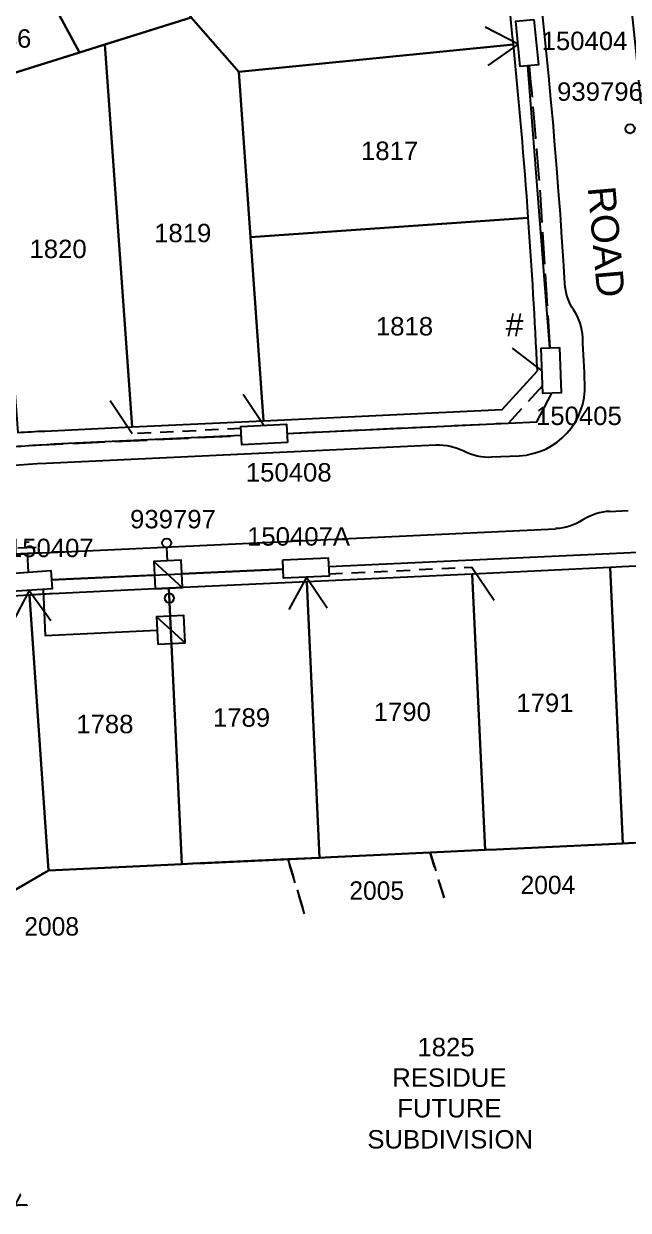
# Model space of a CAD drawing. Header units: metres. Extents: x 291634 to 291921, y 6234094 to 6234383.
# Drawn here: x 291746.3 to 291811.9, y 6234094.8 to 6234223.7 of the extents above; entities that cross this region are included whole.
import ezdxf
from ezdxf.enums import TextEntityAlignment as Align

# ---------------------------------------------------------------- set-up
doc = ezdxf.new("R2010")
doc.units = ezdxf.units.M
doc.header["$LTSCALE"] = 0.7
for name, pattern in [('Cable Exist OH', [1, 1, 0]), ('Dash', [5, 3, -2]), ('IE Trench LV', [6.5, 5, -1.5])]:
    doc.linetypes.add(name, pattern=pattern)
doc.layers.get('0').update_dxf_attribs({"color": 6})
for name, color, linetype in [('_User Miscellaneous1', 3, 'Continuous'), ('_User Miscellaneous11', 7, 'Continuous'), ('_User Miscellaneous4', 7, 'Continuous'), ('_User Miscellaneous7', 150, 'Continuous'), ('_User Miscellaneous8', 7, 'Continuous'), ('_User Miscellaneous9', 8, 'Continuous'), ('Cadastre Developer_SP_NEW', 4, 'Continuous'), ('Cadastre Roads_SP_NEW', 8, 'Continuous'), ('Equip_LV_NEW', 5, 'Continuous'), ('Mains_LV_NEW_R6', 2, 'Continuous'), ('Mains_LV_NEW_R94', 2, 'Continuous'), ('Mains_LV_NEW_T84', 2, 'Continuous'), ('Services_SP_NEW_UG', 2, 'Continuous'), ('SupportsUG_SP_LV_NEW', 2, 'Continuous'), ('SupportsUG_SP_LV_SL_NEW', 2, 'Continuous'), ('Trench_SP_NEW', 2, 'Continuous')]:
    doc.layers.add(name, color=color, linetype=linetype)
doc.layers.add('_User Miscellaneous5', color=7, linetype='Continuous', lineweight=35)
doc.layers.add('Cadastre Developer_SP_EXT', color=4, linetype='Continuous', lineweight=5)
doc.layers.add('_User Notes', color=7, linetype='Continuous', plot=False)
doc.styles.add('ARIAL', font='arial.ttf', dxfattribs={"height": 2})
doc.styles.add('Dot', font='dotfont.shx', dxfattribs={"height": 2})
doc.styles.add('POLE_LABEL', font='arial.ttf')
doc.styles.add('SL_LABEL', font='arial.ttf')
doc.styles.get("Standard").update_dxf_attribs({"font": 'arial.ttf'})
doc.styles.add('style1', font='iso3098b.shx')
doc.linetypes.add('Cable 1', pattern='A,10,-0.1,["//",style1,S=2.5,R=0,X=0.35,Y=-1.25],-5', length=15.1)
doc.linetypes.add('Cable New UG', pattern='A,8,-1,["x",style1,S=3.5,R=0,X=0.35,Y=-1],-3.5', length=12.5)
doc.linetypes.add('Cable Z', pattern='A,8,-1,["Z",Standard,S=2.5,R=0,X=0.35,Y=-1.25],-3.5', length=12.5)
doc.linetypes.add('IE Trench HV', pattern='A,8,-2,["/",style1,S=2.5,R=0,X=0.1,Y=-1],-4.5', length=14.5)

# ---------------------------------------------------------------- blocks, each defined once
blk = doc.blocks.new('*U57')
at = {"layer": '_User Miscellaneous7', "lineweight": -3}
for points in [[(0, -3.03), (0, -1.58)], [(-1.49, -3.03), (1.5, -6.01)]]:
    blk.add_lwpolyline(points, dxfattribs=at)
blk.add_lwpolyline([(-1.49, -6), (1.49, -6), (1.49, -3.03), (-1.49, -3.03)], close=True, dxfattribs=at)
blk.add_circle((0, -1.08), 0.5, dxfattribs=at)
at = {"layer": '_User Miscellaneous8', "color": 2, "lineweight": -3}
blk.add_lwpolyline([(-1.49, 0), (1.49, 0), (1.49, 2.97), (-1.49, 2.97)], close=True, dxfattribs=at)
at = {"layer": '_User Miscellaneous9', "color": 2, "lineweight": -3}
blk.add_lwpolyline([(-1.49, 2.97), (1.5, -0.01)], dxfattribs=at)
at = {"style": 'POLE_LABEL', "flags": 9}
blk.add_attdef('STRUCTURE_PLANT_NUMBER', text='', height=0.2, dxfattribs=at).set_placement((1.64, 1.73), align=Align.MIDDLE_LEFT)
for tag, flags, p in [('STREET_CODE', 9, (1.64, 1.49)), ('COLUMN_TYPE', 9, (1.64, 1.29)), ('OWNED_BY', 9, (1.64, 1.09)), ('OPERATED_BY', 9, (1.64, 0.89)), ('STATE', 9, (1.64, 0.49)), ('MAINTAINED_BY', 9, (1.64, 0.69)), ('USAGE', 9, (1.64, 0.29)), ('LEGEND', 9, (1.64, 0.09)), ('SUBURB', 9, (1.64, -0.31)), ('STREETNAME', 9, (1.64, -0.51)), ('Z', 1, (1.64, -1.31)), ('PARENT', 9, (1.64, -0.11)), ('LOCATION', 9, (1.64, -0.71)), ('NOTES', 9, (1.64, -0.91)), ('LABEL_ALIGNMENT', 9, (1.64, -1.11))]:
    blk.add_attdef(tag, text='', height=0.2, dxfattribs=dict(flags=flags)).set_placement(p, align=Align.MIDDLE_LEFT)
at = {"layer": '_User Miscellaneous5', "style": 'ARIAL', "flags": 8}
blk.add_attdef('ASSET_NUM', text='', height=2, dxfattribs=at).set_placement((2, 3.49), align=Align.MIDDLE_LEFT)
blk = doc.blocks.new('*U56')
at = {"layer": '_User Miscellaneous8', "color": 2}
blk.add_line((0, 0), (0, 1.45), dxfattribs=at)
blk.add_circle((0, 1.95), 0.5, dxfattribs=at)
for tag, p, flags in [('Z', (0, 0), 1), ('OPERATED_BY', (0, -9.61), 9)]:
    blk.add_attdef(tag, p, '', height=0.2, dxfattribs=dict(flags=flags))
at = {"style": 'SL_LABEL', "flags": 9}
blk.add_attdef('STREET_CODE', text='', height=0.2, dxfattribs=at).set_placement((0, -0.2), align=Align.MIDDLE_LEFT)
at = {"flags": 9}
for tag, p in [('CONSTRUCTED_VOLTAGE', (0, -0.4)), ('CONTROL_TYPE', (0, -0.6)), ('LANTERN_PURPOSE', (0, -0.8)), ('LANTERN_TYPE', (0, -1)), ('NO_PHASES', (0, -1.2)), ('OPERATING_VOLTAGE', (0, -1.4)), ('ORIENTATION', (0, -1.6)), ('OWNED_BY', (0, -1.8)), ('STATE', (0, -2)), ('CEXIST', (0, -2.4)), ('CNEW', (0, -2.6)), ('USAGE', (0, -2.2)), ('CNUMBER', (0, -2.8)), ('CREMOVE', (0, -3)), ('CREPLACE', (0, -3.2)), ('LKINGHEIGHT', (0, -3.4)), ('LBRACKET', (0, -3.6)), ('LBRACKETVOCAB', (0, -3.8)), ('LCATEGORY', (0, -4)), ('LCHARGE1', (0, -4.2)), ('LCHARGE1PERCENT', (0, -4.4)), ('LCHARGE2', (0, -4.6)), ('LCHARGE2PERCENT', (0, -4.8)), ('LCHARGE3', (0, -5)), ('LCHARGE3PERCENT', (0, -5.2)), ('LEXIST', (0, -5.4)), ('LLAMP', (0, -5.6)), ('LLAMPVOCAB', (0, -5.8)), ('LMAST', (0, -6)), ('LMASTVOCAB', (0, -6.2)), ('LNEW', (0, -6.4)), ('LANTNUMBER', (0, -6.6)), ('LOUTREACH', (0, -7)), ('LOUTREACHVOCAB', (0, -7.2)), ('LRATECODE', (0, -7.4)), ('LREMOVE', (0, -7.6)), ('LREPLACE', (0, -7.8)), ('SUBURB', (0, -8.6)), ('STREETNAME', (0, -8.8)), ('LTYPE', (0, -8)), ('LTYPEVOCAB', (0, -8.2)), ('LEGEND', (0, -8.4)), ('LOCATION', (0, -9)), ('NOTES', (0, -9.2)), ('MAINTAINED_BY', (0, -9.86))]:
    blk.add_attdef(tag, text='', height=0.2, dxfattribs=at).set_placement(p, align=Align.MIDDLE_LEFT)
at = {"layer": '_User Notes', "style": 'SL_LABEL', "flags": 8}
blk.add_attdef('ASSET_NUM', text='', height=2.5, dxfattribs=at).set_placement((2, 2), align=Align.MIDDLE_LEFT)
at = {"layer": '_User Notes', "flags": 8}
blk.add_attdef('LNUMBER', text='', height=2.5, dxfattribs=at).set_placement((1.2, -2.8), align=Align.MIDDLE_LEFT)
blk = doc.blocks.new('*U68')
at = {"lineweight": -3}
blk.add_lwpolyline([(-2.54, 2.42), (2.4, 2.56), (2.46, 0.58), (-2.49, 0.44)], close=True, dxfattribs=at)
for tag, flags, p in [('STREET_CODE', 9, (1.5, 3.5)), ('OWNED_BY', 9, (1.5, 3.3)), ('OPERATED_BY', 9, (1.5, 3.1)), ('STATE', 9, (1.5, 2.7)), ('SUPPORT_TYPE', 9, (1.5, 2.5)), ('MAINTAINED_BY', 9, (1.5, 2.9)), ('SUBURB', 9, (1.5, 1.7)), ('STREETNAME', 9, (1.5, 1.5)), ('USAGE', 9, (1.5, 2.3)), ('LEGEND', 9, (1.5, 2.1)), ('PARENT', 9, (1.5, 1.9)), ('LOCATION', 9, (1.5, 1.3)), ('Z', 1, (1.5, 0.9)), ('NOTES', 9, (1.5, 1.1))]:
    blk.add_attdef(tag, text='', height=0.2, dxfattribs=dict(flags=flags)).set_placement(p, align=Align.MIDDLE_LEFT)
at = {"layer": '_User Miscellaneous4', "style": 'ARIAL', "flags": 8}
blk.add_attdef('ASSET_NUM', text='', height=2, dxfattribs=at).set_placement((2, 5.5), align=Align.MIDDLE_LEFT)
blk = doc.blocks.new('*U69')
at = {"lineweight": -3}
blk.add_lwpolyline([(-2.48, 2.49), (2.47, 2.49), (2.47, 0.51), (-2.48, 0.51)], close=True, dxfattribs=at)
for tag, flags, p in [('STREET_CODE', 9, (1.5, 3.5)), ('OWNED_BY', 9, (1.5, 3.3)), ('OPERATED_BY', 9, (1.5, 3.1)), ('STATE', 9, (1.5, 2.7)), ('SUPPORT_TYPE', 9, (1.5, 2.5)), ('MAINTAINED_BY', 9, (1.5, 2.9)), ('SUBURB', 9, (1.5, 1.7)), ('STREETNAME', 9, (1.5, 1.5)), ('USAGE', 9, (1.5, 2.3)), ('LEGEND', 9, (1.5, 2.1)), ('PARENT', 9, (1.5, 1.9)), ('LOCATION', 9, (1.5, 1.3)), ('Z', 1, (1.5, 0.9)), ('NOTES', 9, (1.5, 1.1))]:
    blk.add_attdef(tag, text='', height=0.2, dxfattribs=dict(flags=flags)).set_placement(p, align=Align.MIDDLE_LEFT)
at = {"layer": '_User Miscellaneous4', "style": 'ARIAL', "flags": 8}
blk.add_attdef('ASSET_NUM', text='', height=2, dxfattribs=at).set_placement((2, 5.5), align=Align.MIDDLE_LEFT)
blk = doc.blocks.new('*U54')
at = {"lineweight": -3}
blk.add_lwpolyline([(-2.48, 2.49), (2.47, 2.49), (2.47, 0.51), (-2.48, 0.51)], close=True, dxfattribs=at)
for tag, flags, p in [('STREET_CODE', 9, (1.5, 3.5)), ('OWNED_BY', 9, (1.5, 3.3)), ('OPERATED_BY', 9, (1.5, 3.1)), ('STATE', 9, (1.5, 2.7)), ('SUPPORT_TYPE', 9, (1.5, 2.5)), ('MAINTAINED_BY', 9, (1.5, 2.9)), ('SUBURB', 9, (1.5, 1.7)), ('STREETNAME', 9, (1.5, 1.5)), ('USAGE', 9, (1.5, 2.3)), ('LEGEND', 9, (1.5, 2.1)), ('PARENT', 9, (1.5, 1.9)), ('LOCATION', 9, (1.5, 1.3)), ('Z', 1, (1.5, 0.9)), ('NOTES', 9, (1.5, 1.1))]:
    blk.add_attdef(tag, text='', height=0.2, dxfattribs=dict(flags=flags)).set_placement(p, align=Align.MIDDLE_LEFT)
at = {"layer": '_User Miscellaneous4', "style": 'ARIAL', "flags": 8}
blk.add_attdef('ASSET_NUM', text='', height=2, dxfattribs=at).set_placement((2, 5.5), align=Align.MIDDLE_LEFT)
blk = doc.blocks.new('A$C1B2C29DD')
at = {"layer": 'Services_SP_NEW_UG', "color": 2, "flags": 128}
for points in [[(0, 0), (-2.1, 3.44)], [(0, 0), (2.1, 3.44)]]:
    blk.add_lwpolyline(points, dxfattribs=at)
blk = doc.blocks.new('*U60')
at = {"layer": 'Services_SP_NEW_UG', "color": 2, "flags": 128}
blk.add_lwpolyline([(-18, -0.75), (-20.25, 2.93)], dxfattribs=at)
at = {"layer": 'Services_SP_NEW_UG', "color": 2, "linetype": 'Dash', "ltscale": 0.7, "flags": 128}
blk.add_lwpolyline([(-2.47, -0.75), (-18, -0.75)], dxfattribs=at)
blk = doc.blocks.new('*U121')
at = {"lineweight": -3}
blk.add_lwpolyline([(-2.52, -2.45), (-2.46, 2.5), (-0.48, 2.48), (-0.54, -2.47)], close=True, dxfattribs=at)
for tag, flags, p in [('STREET_CODE', 9, (1.5, 3.5)), ('OWNED_BY', 9, (1.5, 3.3)), ('OPERATED_BY', 9, (1.5, 3.1)), ('STATE', 9, (1.5, 2.7)), ('SUPPORT_TYPE', 9, (1.5, 2.5)), ('MAINTAINED_BY', 9, (1.5, 2.9)), ('SUBURB', 9, (1.5, 1.7)), ('STREETNAME', 9, (1.5, 1.5)), ('USAGE', 9, (1.5, 2.3)), ('LEGEND', 9, (1.5, 2.1)), ('PARENT', 9, (1.5, 1.9)), ('LOCATION', 9, (1.5, 1.3)), ('Z', 1, (1.5, 0.9)), ('NOTES', 9, (1.5, 1.1))]:
    blk.add_attdef(tag, text='', height=0.2, dxfattribs=dict(flags=flags)).set_placement(p, align=Align.MIDDLE_LEFT)
at = {"layer": '_User Miscellaneous4', "style": 'ARIAL', "flags": 8}
blk.add_attdef('ASSET_NUM', text='', height=2, dxfattribs=at).set_placement((2, 5.5), align=Align.MIDDLE_LEFT)
blk = doc.blocks.new('Earth')
for p, q in [((0, -2.04), (0, 0)), ((-1.5, -2.04), (1.5, -2.04)), ((-1, -2.64), (1, -2.64)), ((-0.25, -3.24), (0.25, -3.24))]:
    blk.add_line(p, q)
blk = doc.blocks.new('*U122')
at = {"lineweight": -3}
blk.add_lwpolyline([(-2.42, 2.54), (2.53, 2.44), (2.49, 0.46), (-2.46, 0.56)], close=True, dxfattribs=at)
for tag, flags, p in [('STREET_CODE', 9, (1.5, 3.5)), ('OWNED_BY', 9, (1.5, 3.3)), ('OPERATED_BY', 9, (1.5, 3.1)), ('STATE', 9, (1.5, 2.7)), ('SUPPORT_TYPE', 9, (1.5, 2.5)), ('MAINTAINED_BY', 9, (1.5, 2.9)), ('SUBURB', 9, (1.5, 1.7)), ('STREETNAME', 9, (1.5, 1.5)), ('USAGE', 9, (1.5, 2.3)), ('LEGEND', 9, (1.5, 2.1)), ('PARENT', 9, (1.5, 1.9)), ('LOCATION', 9, (1.5, 1.3)), ('Z', 1, (1.5, 0.9)), ('NOTES', 9, (1.5, 1.1))]:
    blk.add_attdef(tag, text='', height=0.2, dxfattribs=dict(flags=flags)).set_placement(p, align=Align.MIDDLE_LEFT)
at = {"layer": '_User Miscellaneous4', "style": 'ARIAL', "flags": 8}
blk.add_attdef('ASSET_NUM', text='', height=2, dxfattribs=at).set_placement((2, 5.5), align=Align.MIDDLE_LEFT)
blk = doc.blocks.new('*U123')
at = {"layer": 'Services_SP_NEW_UG', "color": 2, "flags": 128}
blk.add_lwpolyline([(-14.33, -0.31), (-16.46, 3.44)], dxfattribs=at)
at = {"layer": 'Services_SP_NEW_UG', "color": 2, "linetype": 'Dash', "ltscale": 0.7, "flags": 128}
blk.add_lwpolyline([(-2.49, -0.67), (-14.33, -0.31)], dxfattribs=at)

msp = doc.modelspace()

# ---------------------------------------------------------------- linework, layer by layer
at = {"layer": 'Cadastre Developer_SP_NEW', "color": 8}
for p, q in [((291811.37, 6234134.67), (291797.61, 6234134.02)), ((291812.59, 6234134.73), (291811.37, 6234134.67)), ((291778.41, 6234133.12), (291774.94, 6234132.96)), ((291779.62, 6234133.18), (291778.41, 6234133.12)), ((291790.41, 6234133.69), (291779.62, 6234133.18)), ((291796.39, 6234133.97), (291790.41, 6234133.69)), ((291797.61, 6234134.02), (291796.39, 6234133.97))]:
    msp.add_line(p, q, dxfattribs=at)
at = {"layer": 'Cadastre Developer_SP_NEW', "color": 8, "linetype": 'Dash'}
for p, q in [((291791.94, 6234128.75), (291790.41, 6234133.69)), ((291790.41, 6234133.69), (291791.94, 6234128.75)), ((291776.77, 6234127.03), (291774.94, 6234132.96)), ((291774.94, 6234132.96), (291776.77, 6234127.03))]:
    msp.add_line(p, q, dxfattribs=at)
at = {"layer": 'Cadastre Developer_SP_NEW', "color": 4}
for p, q in [((291748.94, 6234131.74), (291742.51, 6234127.99)), ((291763.42, 6234132.42), (291748.94, 6234131.74)), ((291764.64, 6234132.48), (291763.42, 6234132.42)), ((291774.94, 6234132.96), (291764.64, 6234132.48))]:
    msp.add_line(p, q, dxfattribs=at)
at = {"layer": 'Cadastre Developer_SP_NEW', "color": 4, "flags": 128}
for points in [[(291797.3, 6234240.22), (291767.55, 6234236.36), (291760.15, 6234232.37), (291764.45, 6234224.39), (291769.61, 6234218.48), (291799.46, 6234221.47, 0.007169), (291797.3, 6234240.22)], [(291748.53, 6234179.47), (291755.8, 6234179.81), (291755.81, 6234179.81), (291758.02, 6234179.92), (291755.05, 6234221.44), (291752.3, 6234220.58), (291742.68, 6234217.57), (291745.63, 6234179.31, -0.005447), (291748.53, 6234179.47)], [(291799.46, 6234221.47), (291769.61, 6234218.48), (291770.89, 6234200.54), (291801.08, 6234202.64, 0.007178), (291799.46, 6234221.47)], [(291802.07, 6234185.99, 0.006333), (291801.08, 6234202.64), (291770.89, 6234200.54), (291772.31, 6234180.59), (291798.24, 6234181.81), (291802.07, 6234185.99)], [(291746.9, 6234161.65, 0.044276), (291726.71, 6234158.46), (291724.19, 6234153.65), (291729.57, 6234138.52, 0.042361), (291736.07, 6234124.23), (291748.94, 6234131.74), (291746.9, 6234161.65)], [(291749.36, 6234161.79, 0.005326), (291746.9, 6234161.65), (291748.94, 6234131.74), (291763.42, 6234132.42), (291762.02, 6234162.39), (291749.36, 6234161.79)]]:
    msp.add_lwpolyline(points, format="xyb", close=True, dxfattribs=at)
for points in [[(291749.88, 6234225.07), (291752.3, 6234220.58), (291764.45, 6234224.39), (291760.15, 6234232.37), (291757.77, 6234236.77)], [(291737.73, 6234221.26), (291740.15, 6234216.78), (291752.3, 6234220.58), (291749.88, 6234225.07)], [(291763.42, 6234132.42), (291764.64, 6234132.48), (291765.94, 6234132.54), (291778.41, 6234133.12), (291778.41, 6234133.12)], [(291748.94, 6234131.74), (291748.94, 6234131.74), (291763.42, 6234132.42), (291763.42, 6234132.42)]]:
    msp.add_lwpolyline(points, dxfattribs=at)
for points in [[(291758.02, 6234179.92), (291772.31, 6234180.59), (291770.89, 6234200.54), (291769.61, 6234218.48), (291764.45, 6234224.39), (291755.05, 6234221.44), (291758.02, 6234179.92)], [(291811.37, 6234134.67), (291812.59, 6234134.73), (291826.35, 6234135.37), (291824.95, 6234165.34), (291811.23, 6234164.7), (291809.96, 6234164.64), (291811.37, 6234134.67)], [(291778.41, 6234133.12), (291779.62, 6234133.18), (291790.41, 6234133.69), (291796.39, 6234133.97), (291794.98, 6234163.93), (291777, 6234163.09), (291778.41, 6234133.12)], [(291796.39, 6234133.97), (291797.61, 6234134.02), (291811.37, 6234134.67), (291809.96, 6234164.64), (291794.98, 6234163.93), (291796.39, 6234133.97)], [(291763.42, 6234132.42), (291764.64, 6234132.48), (291765.94, 6234132.54), (291778.41, 6234133.12), (291777, 6234163.09), (291762.02, 6234162.39), (291763.42, 6234132.42)]]:
    msp.add_lwpolyline(points, close=True, dxfattribs=at)
at = {"layer": 'Cadastre Developer_SP_NEW', "color": 8, "flags": 128}
for points in [[(291796.39, 6234133.97), (291797.61, 6234134.02), (291811.37, 6234134.67), (291811.37, 6234134.67)], [(291811.37, 6234134.67), (291812.59, 6234134.73), (291826.35, 6234135.37), (291826.35, 6234135.37)], [(291778.41, 6234133.12), (291779.62, 6234133.18), (291790.41, 6234133.69), (291796.39, 6234133.97), (291796.39, 6234133.97)]]:
    msp.add_lwpolyline(points, dxfattribs=at)
at = {"layer": 'Cadastre Roads_SP_NEW'}
for p, q in [((291809.95, 6234170.74), (291811.94, 6234170.84)), ((291749.15, 6234166.29), (291804.04, 6234168.86))]:
    msp.add_line(p, q, dxfattribs=at)
at = {"layer": 'Cadastre Roads_SP_NEW', "flags": 128}
for points in [[(291874.58, 6234180.28), (291869.58, 6234180.05, -0.131326), (291866.56, 6234180.71, 0.131326), (291863.53, 6234181.36), (291830.47, 6234179.81, 0.131326), (291827.52, 6234178.87, -0.131326), (291824.56, 6234177.93), (291821.57, 6234177.79, -0.415071), (291813.72, 6234184.96, 0.001866), (291813.49, 6234189.95, -0.130195), (291814.12, 6234192.96, 0.132466), (291814.75, 6234196.02, 0.032844), (291803.67, 6234283.44, 0.132466)], [(291691.68, 6234159.84, -0.023928), (291704.66, 6234166.06, -0.137354), (291707.87, 6234166.45, 0.125545), (291710.82, 6234166.75, -0.003899), (291712.7, 6234167.42, 0.125545), (291715.18, 6234169.06, -0.137354), (291717.92, 6234170.78, -0.06031), (291748.69, 6234175.98), (291791.04, 6234177.96, -0.131326), (291794.07, 6234177.3, 0.131326), (291797.1, 6234176.65), (291800.09, 6234176.79, 0.413329), (291807.23, 6234184.61, 0.00189), (291806.99, 6234189.62, 0.13248), (291806.03, 6234192.59, -0.130182), (291805.06, 6234195.5, 0.03033), (291795.37, 6234275.13, -0.130182)]]:
    msp.add_lwpolyline(points, format="xyb", dxfattribs=at)
at = {"layer": 'Cadastre Roads_SP_NEW'}
msp.add_arc((291810.23, 6234164.75), 6, 92.6861, 122.6125, dxfattribs=at)
at = {"layer": 'Cadastre Roads_SP_NEW', "extrusion": (0, 0, -1)}
for centre, radius, start, end in [((-291803.76, 6234174.86), 6, 237.3875, 267.3139), ((-291754.78, 6234046.27), 120.15, 80.2779, 87.3139)]:
    msp.add_arc(centre, radius, start, end, dxfattribs=at)
at = {"layer": 'Mains_LV_NEW_R6', "color": 2, "linetype": 'Cable Z', "flags": 128}
msp.add_lwpolyline([(291748.35, 6234162.26), (291748.59, 6234157.25), (291760.74, 6234157.82)], dxfattribs=at)
at = {"layer": 'Mains_LV_NEW_R94', "color": 2, "linetype": 'Cable 1', "flags": 128}
msp.add_lwpolyline([(291749.27, 6234163.29), (291774.46, 6234164.47)], dxfattribs=at)
at = {"layer": 'Mains_LV_NEW_T84', "color": 2, "linetype": 'Cable New UG', "flags": 128}
for points in [[(291803.41, 6234188.51), (291801.04, 6234219.14)], [(291774.86, 6234179.21), (291802.01, 6234180.48), (291803.65, 6234183.57)]]:
    msp.add_lwpolyline(points, dxfattribs=at)
msp.add_lwpolyline([(291769.91, 6234178.97), (291755.86, 6234178.32, 0.00928), (291743.26, 6234177.62, 0.035984), (291724.55, 6234174.61)], format="xyb", dxfattribs=at)
at = {"layer": 'Services_SP_NEW_UG', "color": 2, "flags": 128}
for points in [[(291802.58, 6234186.01), (291799.37, 6234188.46)], [(291772.35, 6234180.08), (291770.09, 6234183.42)]]:
    msp.add_lwpolyline(points, dxfattribs=at)
at = {"layer": 'Trench_SP_NEW', "linetype": 'IE Trench LV', "flags": 128}
for points in [[(291803.45, 6234188.51), (291802.4, 6234205.21, 0.005302), (291801.2, 6234219.15)], [(291724.55, 6234174.61, -0.045365), (291748.2, 6234177.96), (291769.91, 6234178.97)]]:
    msp.add_lwpolyline(points, format="xyb", dxfattribs=at)
msp.add_lwpolyline([(291774.86, 6234179.21), (291798.93, 6234180.34), (291802.63, 6234184.39)], dxfattribs=at)
at = {"layer": 'Trench_SP_NEW', "linetype": 'IE Trench HV', "flags": 128}
for points in [[(291822.41, 6234166.72), (291779.4, 6234164.7)], [(291774.46, 6234164.47), (291763.43, 6234163.95)]]:
    msp.add_lwpolyline(points, dxfattribs=at)
msp.add_lwpolyline([(291760.46, 6234163.82), (291749.29, 6234163.29, 0.000045), (291749.27, 6234163.29)], format="xyb", dxfattribs=at)

# ---------------------------------------------------------------- block references
at = {"layer": 'Equip_LV_NEW', "linetype": 'Cable Exist OH', "lineweight": 0, "rotation": 182.6860846715773}
msp.add_blockref('Earth', (291746.73, 6234164.14), dxfattribs=at)
at = {"layer": 'Services_SP_NEW_UG', "color": 2}
for p, rotation in [((291799.97, 6234221.5), 94.10454368052152), ((291776.98, 6234163.6), 182.6860846737819), ((291746.86, 6234162.16), 183.9067441594395)]:
    msp.add_blockref('A$C1B2C29DD', p, dxfattribs=dict(at, rotation=rotation))
at = {"layer": 'Services_SP_NEW_UG'}
for name, p, rotation in [('*U123', (291772.31, 6234180.59), 4.40727510745002), ('*U60', (291777, 6234163.09), 182.6860846644391)]:
    msp.add_blockref(name, p, dxfattribs=dict(at, rotation=rotation))
at = {"layer": 'SupportsUG_SP_LV_NEW'}
ref = msp.add_blockref('*U68', (291799.46, 6234221.47), dxfattribs=dict(at, rotation=274.1043486769079))
ref.add_attrib('ASSET_NUM_001', '150404', (291802.53, 6234220.85), dxfattribs={"layer": '_User Miscellaneous4', "height": 2, "style": 'ARIAL'})
ref = msp.add_blockref('*U121', (291802.07, 6234185.99), dxfattribs=dict(at, rotation=182.6860846633245))
ref.add_attrib('ASSET_NUM_001', '150405', (291801.92, 6234180.12), dxfattribs={"layer": '_User Miscellaneous4', "height": 2, "style": 'ARIAL'})
ref = msp.add_blockref('*U122', (291772.31, 6234180.59), dxfattribs=dict(at, rotation=183.9301352201094))
ref.add_attrib('ASSET_NUM_001', '150408', (291770.39, 6234173.98), dxfattribs={"layer": '_User Miscellaneous4', "height": 2, "style": 'ARIAL'})
ref = msp.add_blockref('*U54', (291746.9, 6234161.65), dxfattribs=dict(at, rotation=3.906744158849508))
ref.add_attrib('ASSET_NUM_001', "'S' 150407", (291740.83, 6234165.77), dxfattribs={"layer": '_User Miscellaneous4', "height": 2, "style": 'ARIAL'})
ref = msp.add_blockref('*U69', (291777, 6234163.09), dxfattribs=dict(at, rotation=2.686084664275774))
ref.add_attrib('ASSET_NUM_001', '150407A', (291770.52, 6234167.02), dxfattribs={"layer": '_User Miscellaneous4', "height": 2, "style": 'ARIAL'})
at = {"layer": 'SupportsUG_SP_LV_SL_NEW', "ltscale": 0.5}
ref = msp.add_blockref('*U57', (291817.04, 6234212.72), dxfattribs=dict(at, rotation=94.86117653237146))
ref.add_attrib('ASSET_NUM_001', '939796', (291804.21, 6234215.34), dxfattribs={"layer": '_User Miscellaneous5', "height": 2, "style": 'ARIAL'})
for p, rotation in [((291814.08, 6234212.47), 94.86117653237146), ((291761.88, 6234165.35), 2.68608464326965)]:
    msp.add_blockref('*U56', p, dxfattribs=dict(at, rotation=rotation))
ref = msp.add_blockref('*U57', (291762.02, 6234162.39), dxfattribs=dict(at, rotation=2.68608464326965))
ref.add_attrib('ASSET_NUM_001', '939797', (291757.81, 6234168.9), dxfattribs={"layer": '_User Miscellaneous5', "height": 2, "style": 'ARIAL'})

# ---------------------------------------------------------------- texts
at = {"layer": '_User Miscellaneous1', "color": 7, "insert": (291798.61, 6234192.25), "char_height": 2.5, "attachment_point": 1, "rotation": 0.1586, "style": 'ARIAL'}
msp.add_mtext_dynamic_manual_height_columns('{\\C3;#}', width=5, gutter_width=10, heights=[0], dxfattribs=at)
at = {"layer": '_User Miscellaneous11', "color": 7, "style": 'ARIAL'}
for s, p in [('RESIDUE', (291786.3, 6234108.23)), ('FUTURE', (291786.84, 6234104.9)), ('SUBDIVISION', (291783.59, 6234101.53))]:
    msp.add_text(s, height=2, dxfattribs=at).set_placement(p)
at = {"layer": 'Cadastre Developer_SP_EXT', "style": 'ARIAL'}
msp.add_text('1746', height=2, dxfattribs=at).set_placement((291743.97, 6234222.11), align=Align.MIDDLE_CENTER)
at = {"layer": 'Cadastre Developer_SP_NEW', "color": 4, "style": 'ARIAL'}
for s, p in [('1817', (291786.01, 6234209.91)), ('1819', (291763.53, 6234200.98)), ('1820', (291749.99, 6234199.25)), ('1818', (291787.63, 6234190.85)), ('1790', (291787.39, 6234148.97)), ('1791', (291802.89, 6234149.94)), ('1788', (291755.07, 6234147.64)), ('1789', (291769.92, 6234148.35))]:
    msp.add_text(s, height=2, dxfattribs=at).set_placement(p, align=Align.MIDDLE_CENTER)
at = {"layer": 'Cadastre Developer_SP_NEW', "color": 8, "style": 'Dot'}
for s, p in [('2005', (291784.61, 6234129.55)), ('2004', (291803.21, 6234130.16)), ('2008', (291749.29, 6234125.66))]:
    msp.add_text(s, height=2, dxfattribs=at).set_placement(p, align=Align.MIDDLE_CENTER)
at = {"layer": 'Cadastre Developer_SP_NEW', "color": 3, "style": 'ARIAL'}
msp.add_text('1825', height=2, dxfattribs=at).set_placement((291795.25, 6234111.55), align=Align.RIGHT)
at = {"layer": 'Cadastre Roads_SP_NEW', "color": 2, "style": 'ARIAL'}
msp.add_text('ROAD', height=3, rotation=275.0581, dxfattribs=at).set_placement((291808.07, 6234199.9), align=Align.CENTER)
at = {"layer": 'Cadastre Roads_SP_NEW', "color": 8, "style": 'Dot'}
msp.add_text('FUT. ROADWAY', height=2, rotation=302.149, dxfattribs=at).set_placement((291739.63, 6234102.85), align=Align.CENTER)

doc.saveas('drawing.dxf')
